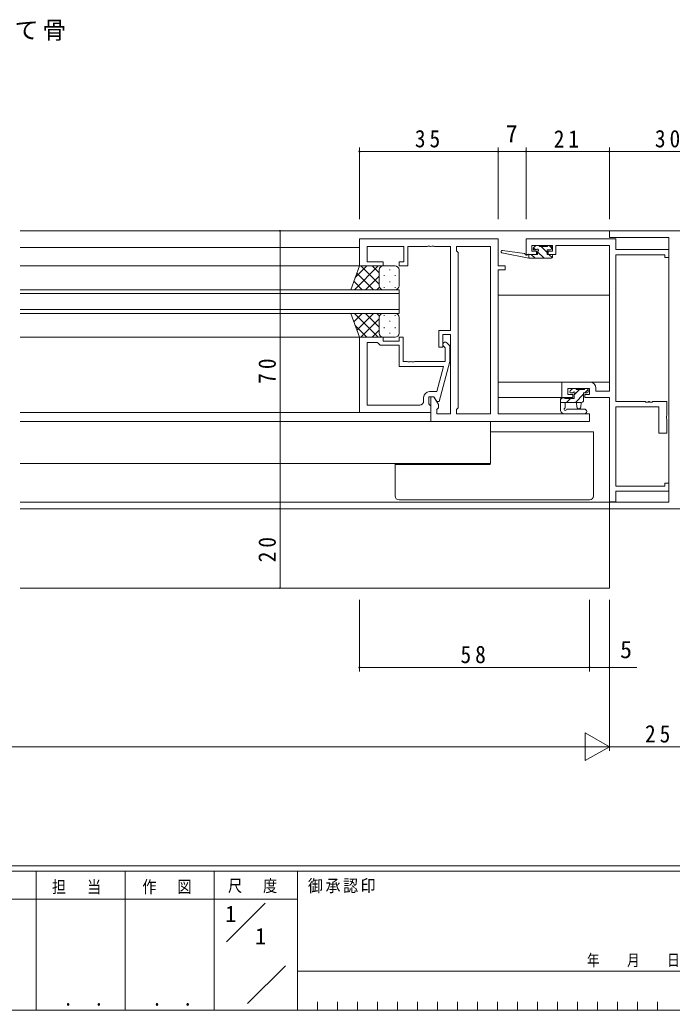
# Model space of a CAD drawing. Units: millimetres on the paper. Extents: x -397 to 397, y -282 to 282.
# Drawn here: x 139.5 to 304, y -282.1 to -32.5 of the extents above; entities that cross this region are included whole.
import ezdxf
from ezdxf.enums import TextEntityAlignment as Align

# ---------------------------------------------------------------- set-up
doc = ezdxf.new("R2010")
doc.units = ezdxf.units.MM
for name, color, linetype, lineweight in [('0-1_YKK_ZWAK', 7, 'Continuous', 18), ('0-3_YKK_11', 7, 'Continuous', 18), ('0-4_YKK_12', 2, 'Continuous', 18), ('0-5_YKK_13', 4, 'Continuous', 18), ('0-6_YKK_D', 6, 'Continuous', 18)]:
    doc.layers.add(name, color=color, linetype=linetype, lineweight=lineweight)
doc.layers.add('0-2_USER1', color=7, linetype='Continuous')
doc.styles.add('ＭＳ ゴシック', font='')
doc.styles.get('ＭＳ ゴシック').set_extended_font_data('MS Gothic')

msp = doc.modelspace()

# ---------------------------------------------------------------- linework, layer by layer
at = {"layer": '0-1_YKK_ZWAK'}
for p, q in [((376.092, -245.688), (-393.908, -245.688)), ((338.292, -247.088), (-393.908, -247.088)), ((143.692, -247.088), (143.692, -282.088)), ((166.092, -247.088), (166.092, -282.088)), ((188.492, -247.088), (188.492, -282.088)), ((209.492, -247.088), (209.492, -282.088)), ((189.476, -254.087), (121.292, -254.087)), ((189.476, -254.087), (209.492, -254.087)), ((191.662, -264.824), (201.355, -255.13)), ((196.964, -280.433), (206.488, -270.909)), ((209.492, -272.288), (310.291, -272.288)), ((214.532, -279.988), (214.532, -282.088)), ((219.572, -279.988), (219.572, -282.088)), ((224.612, -279.988), (224.612, -282.088)), ((229.652, -279.988), (229.652, -282.088)), ((234.692, -279.988), (234.692, -282.088)), ((239.732, -279.988), (239.732, -282.088)), ((244.772, -279.988), (244.772, -282.088)), ((249.812, -279.988), (249.812, -282.088)), ((254.852, -279.988), (254.852, -282.088)), ((259.892, -279.988), (259.892, -282.088)), ((264.932, -279.988), (264.932, -282.088)), ((269.972, -279.988), (269.972, -282.088)), ((275.012, -279.988), (275.012, -282.088)), ((280.052, -279.988), (280.052, -282.088)), ((285.092, -279.988), (285.092, -282.088)), ((290.132, -279.988), (290.132, -282.088)), ((295.172, -279.988), (295.172, -282.088)), ((300.211, -279.988), (300.211, -282.088)), ((-393.908, -282.088), (338.292, -282.088))]:
    msp.add_line(p, q, dxfattribs=at)
at = {"layer": '0-3_YKK_11'}
for p, q in [((288.12, -85.688), (288.12, -87.318)), ((318.12, -85.688), (288.12, -85.688)), ((288.12, -87.318), (303.12, -87.318)), ((303.12, -87.318), (303.12, -154.058)), ((225.12, -87.688), (260.12, -87.688)), ((225.12, -94.488), (225.12, -87.688)), ((227.05, -89.618), (227.05, -93.488)), ((236.32, -89.618), (227.05, -89.618)), ((236.32, -93.488), (236.32, -89.618)), ((237.32, -89.618), (237.32, -94.488)), ((242.162, -89.618), (237.32, -89.618)), ((242.345, -89.498), (242.162, -89.618)), ((242.895, -89.498), (242.345, -89.498)), ((243.078, -89.618), (242.895, -89.498)), ((243.162, -89.618), (243.078, -89.618)), ((243.345, -89.498), (243.162, -89.618)), ((243.895, -89.498), (243.345, -89.498)), ((244.078, -89.618), (243.895, -89.498)), ((248.12, -89.618), (244.078, -89.618)), ((248.12, -110.788), (248.12, -89.618)), ((249.62, -89.618), (258.19, -89.618)), ((249.62, -90.688), (249.62, -89.618)), ((258.19, -89.618), (258.19, -131.758)), ((258.19, -89.618), (258.19, -131.758)), ((260.12, -87.688), (260.12, -94.488)), ((267.12, -87.688), (267.12, -91.588)), ((289.75, -87.688), (267.12, -87.688)), ((268.62, -89.318), (273.82, -89.318)), ((268.62, -90.788), (268.62, -89.318)), ((273.82, -89.318), (273.82, -90.788)), ((274.62, -89.318), (288.12, -89.318)), ((274.62, -91.588), (274.62, -89.318)), ((288.12, -89.318), (288.12, -126.058)), ((289.75, -90.388), (289.75, -87.688)), ((250.05, -91.118), (249.62, -90.688)), ((250.05, -130.258), (250.05, -91.118)), ((267.12, -91.588), (269.72, -91.588)), ((269.72, -90.788), (268.62, -90.788)), ((269.72, -91.588), (269.72, -90.788)), ((272.72, -90.788), (272.72, -91.588)), ((273.82, -90.788), (272.72, -90.788)), ((272.72, -91.588), (274.62, -91.588)), ((303.12, -90.388), (289.75, -90.388)), ((289.75, -91.688), (302.12, -91.688)), ((289.75, -128.688), (289.75, -91.688)), ((302.12, -91.688), (302.12, -92.388)), ((303.12, -92.388), (303.12, -90.388)), ((231.12, -94.488), (225.12, -94.488)), ((227.05, -93.488), (231.12, -93.488)), ((231.12, -93.488), (231.12, -94.488)), ((235.12, -93.488), (236.32, -93.488)), ((235.12, -94.488), (235.12, -93.488)), ((237.32, -94.488), (235.12, -94.488)), ((260.12, -94.488), (261.82, -94.488)), ((261.82, -94.488), (261.82, -95.488)), ((302.12, -92.388), (303.12, -92.388)), ((260.12, -95.488), (260.12, -131.758)), ((261.82, -95.488), (260.12, -95.488)), ((245.12, -110.788), (248.12, -110.788)), ((245.12, -114.988), (245.12, -110.788)), ((246.12, -111.788), (246.12, -114.988)), ((248.12, -111.788), (246.12, -111.788)), ((248.12, -131.758), (248.12, -111.788)), ((231.12, -112.487), (225.12, -112.487)), ((225.12, -112.487), (225.12, -131.487)), ((227.05, -129.557), (227.05, -113.787)), ((227.05, -113.787), (229.62, -113.787)), ((227.05, -129.557), (227.05, -113.787)), ((229.62, -113.787), (229.82, -113.987)), ((229.82, -113.987), (230.32, -114.487)), ((230.32, -114.487), (235.12, -114.487)), ((231.12, -113.487), (231.12, -112.487)), ((235.12, -113.487), (231.12, -113.487)), ((235.12, -112.487), (235.12, -113.487)), ((236.12, -112.487), (235.12, -112.487)), ((235.12, -114.487), (235.12, -119.887)), ((236.12, -118.587), (236.12, -112.487)), ((246.296, -114.712), (246.72, -115.136)), ((247.92, -114.639), (247.144, -113.863)), ((247.92, -118.584), (247.92, -114.639)), ((246.12, -114.988), (245.12, -114.988)), ((246.72, -115.136), (246.72, -118.587)), ((237.162, -118.587), (236.12, -118.587)), ((237.345, -118.707), (237.162, -118.587)), ((237.895, -118.707), (237.345, -118.707)), ((238.078, -118.587), (237.895, -118.707)), ((238.162, -118.587), (238.078, -118.587)), ((238.345, -118.707), (238.162, -118.587)), ((238.895, -118.707), (238.345, -118.707)), ((239.078, -118.587), (238.895, -118.707)), ((246.72, -118.587), (239.078, -118.587)), ((245.213, -128.687), (247.92, -118.584)), ((235.12, -119.887), (246.328, -119.887)), ((246.328, -119.887), (244.64, -126.187)), ((276.12, -123.788), (276.12, -127.688)), ((283.22, -123.788), (276.12, -123.788)), ((244.64, -126.187), (242.82, -126.187)), ((277.62, -125.418), (283.09, -125.418)), ((277.62, -126.888), (277.62, -125.418)), ((278.92, -126.888), (277.62, -126.888)), ((278.92, -127.688), (278.92, -126.888)), ((281.92, -126.888), (281.92, -127.688)), ((283.09, -126.888), (281.92, -126.888)), ((283.09, -125.418), (283.09, -126.888)), ((284.72, -126.058), (284.72, -125.288)), ((288.12, -126.058), (284.72, -126.058)), ((240.32, -129.557), (227.05, -129.557)), ((241.32, -127.687), (241.32, -128.557)), ((242.62, -127.487), (243.92, -127.487)), ((242.62, -129.287), (242.62, -127.487)), ((242.82, -129.487), (242.62, -129.287)), ((243.12, -129.787), (242.82, -129.487)), ((243.12, -127.488), (243.92, -127.488)), ((243.12, -133.688), (243.12, -127.488)), ((243.12, -131.487), (243.12, -129.787)), ((243.92, -127.487), (244.613, -128.687)), ((243.92, -127.488), (245.05, -129.445)), ((244.613, -128.687), (245.213, -128.687)), ((245.05, -129.445), (245.05, -130.258)), ((276.12, -127.688), (278.92, -127.688)), ((281.92, -127.688), (288.12, -127.688)), ((288.12, -127.688), (288.12, -153.988)), ((297.162, -128.688), (289.75, -128.688)), ((297.345, -128.808), (297.162, -128.688)), ((297.895, -128.808), (297.345, -128.808)), ((298.078, -128.688), (297.895, -128.808)), ((298.162, -128.688), (298.078, -128.688)), ((298.345, -128.808), (298.162, -128.688)), ((298.895, -128.808), (298.345, -128.808)), ((299.078, -128.688), (298.895, -128.808)), ((302.62, -128.688), (299.078, -128.688)), ((302.62, -132.229), (302.62, -128.688)), ((225.12, -131.487), (243.12, -131.487)), ((245.05, -130.258), (244.62, -130.688)), ((244.62, -130.688), (244.62, -131.758)), ((244.62, -131.758), (248.12, -131.758)), ((249.62, -130.688), (250.05, -130.258)), ((249.62, -131.758), (249.62, -130.688)), ((258.19, -131.758), (249.62, -131.758)), ((260.12, -131.758), (283.12, -131.758)), ((283.12, -131.758), (283.12, -133.688)), ((289.75, -129.988), (300.62, -129.988)), ((289.75, -149.988), (289.75, -129.988)), ((300.62, -129.988), (300.62, -136.688)), ((302.5, -132.413), (302.62, -132.229)), ((283.12, -133.688), (243.12, -133.688)), ((302.5, -132.963), (302.5, -132.413)), ((302.62, -133.146), (302.5, -132.963)), ((302.62, -136.688), (302.62, -133.146)), ((300.62, -136.688), (302.62, -136.688)), ((302.12, -149.288), (302.12, -149.988)), ((303.12, -149.288), (302.12, -149.288)), ((303.12, -151.288), (303.12, -149.288)), ((302.12, -149.988), (289.75, -149.988)), ((289.75, -151.288), (303.12, -151.288)), ((289.75, -153.988), (289.75, -151.288)), ((288.12, -153.988), (289.75, -153.988)), ((288.12, -154.058), (288.12, -155.688)), ((303.12, -154.058), (288.12, -154.058)), ((288.12, -155.688), (313.12, -155.688))]:
    msp.add_line(p, q, dxfattribs=at)
for centre, radius, start, end in [((246.72, -114.287), 0.6, 44.99999, 225.00001), ((283.22, -125.288), 1.5, 0.00001, 89.99999), ((242.82, -127.687), 1.5, 90.00001, 179.99999), ((240.32, -128.557), 1, 270.00001, 359.99999)]:
    msp.add_arc(centre, radius, start, end, dxfattribs=at)
at = {"layer": '0-4_YKK_12'}
for p, q in [((139.62, -85.688), (288.42, -85.688)), ((139.62, -89.888), (225.12, -89.888)), ((225.62, -94.488), (139.62, -94.488)), ((235.121, -100.489), (139.62, -100.489)), ((139.62, -101.489), (235.121, -101.489)), ((235.121, -106.489), (235.121, -100.489)), ((260.12, -101.888), (288.12, -101.888)), ((235.121, -105.489), (139.62, -105.489)), ((139.62, -106.489), (235.121, -106.489)), ((139.62, -112.487), (225.42, -112.487)), ((288.12, -123.788), (260.12, -123.788)), ((260.12, -127.688), (276.42, -127.688)), ((139.62, -131.488), (242.82, -131.488)), ((139.62, -133.688), (243.558, -133.688)), ((258.19, -133.688), (258.19, -144.287)), ((139.62, -144.287), (258.19, -144.287)), ((139.62, -154.058), (288.12, -154.058)), ((288.12, -154.058), (288.12, -175.688)), ((139.62, -155.688), (288.42, -155.688)), ((139.62, -175.688), (288.12, -175.688))]:
    msp.add_line(p, q, dxfattribs=at)
at = {"layer": '0-5_YKK_13'}
for p, q in [((269.508, -89.476), (269.008, -89.976)), ((270.32, -89.388), (269.72, -89.388)), ((272.52, -89.588), (270.52, -89.588)), ((272.42, -91.108), (270.9, -89.588)), ((273.22, -89.388), (272.72, -89.388)), ((273.52, -89.963), (272.945, -89.388)), ((273.52, -90.188), (273.52, -89.688)), ((267.822, -92.588), (261.061, -91.181)), ((266.708, -91.414), (261.166, -90.591)), ((267.822, -91.588), (267.735, -91.574)), ((267.822, -92.588), (267.822, -91.588)), ((270.02, -91.588), (267.822, -91.588)), ((269.409, -92.588), (268.409, -91.588)), ((269.554, -90.488), (269.025, -89.958)), ((269.22, -90.488), (269.559, -90.488)), ((270.02, -90.949), (270.02, -91.588)), ((271.654, -92.588), (270.02, -90.953)), ((272.42, -90.488), (273.22, -90.488)), ((272.42, -91.588), (272.42, -90.488)), ((273.52, -91.588), (272.42, -91.588)), ((273.768, -92.456), (272.9, -91.588)), ((273.82, -92.288), (273.82, -91.888)), ((222.977, -100.489), (225.12, -94.489)), ((229.852, -94.489), (223.852, -100.489)), ((227.023, -94.489), (224.062, -97.449)), ((225.12, -94.489), (231.12, -94.489)), ((230.12, -99.109), (225.5, -94.489)), ((230.12, -96.28), (228.328, -94.489)), ((234.12, -94.489), (231.12, -94.489)), ((273.52, -92.588), (267.822, -92.588)), ((228.671, -100.489), (224.475, -96.293)), ((230.12, -97.049), (226.68, -100.489)), ((230.12, -95.489), (230.12, -99.089)), ((230.12, -95.889), (230.12, -99.489)), ((231.341, -96.824), (231.341, -97.024)), ((232.756, -95.409), (232.756, -95.609)), ((234.171, -96.824), (234.171, -97.024)), ((235.12, -99.489), (235.12, -95.489)), ((225.843, -100.489), (223.731, -98.377)), ((230.176, -99.821), (229.508, -100.489)), ((232.756, -98.439), (232.756, -98.639)), ((231.12, -100.489), (222.977, -100.489)), ((231.12, -100.489), (234.12, -100.489)), ((231.341, -99.854), (231.341, -100.054)), ((234.171, -99.854), (234.171, -100.054)), ((222.977, -106.489), (231.12, -106.489)), ((222.977, -106.489), (225.12, -112.489)), ((225.843, -106.489), (223.731, -108.6)), ((229.852, -112.489), (223.852, -106.489)), ((228.671, -106.489), (224.475, -110.684)), ((230.12, -109.928), (226.68, -106.489)), ((230.177, -107.157), (229.508, -106.489)), ((231.12, -106.489), (234.12, -106.489)), ((231.341, -107.124), (231.341, -106.924)), ((234.171, -107.124), (234.171, -106.924)), ((227.023, -112.489), (224.062, -109.528)), ((230.12, -107.868), (225.5, -112.489)), ((230.12, -111.089), (230.12, -107.489)), ((230.12, -111.489), (230.12, -107.889)), ((232.756, -108.539), (232.756, -108.339)), ((235.12, -107.489), (235.12, -111.489)), ((230.12, -110.697), (228.328, -112.489)), ((231.341, -110.154), (231.341, -109.954)), ((232.756, -111.569), (232.756, -111.369)), ((234.171, -110.154), (234.171, -109.954)), ((225.12, -112.489), (231.12, -112.489)), ((234.12, -112.489), (231.12, -112.489)), ((278.708, -125.506), (278.208, -126.006)), ((278.42, -126.518), (278.759, -126.518)), ((279.52, -125.418), (278.92, -125.418)), ((280.612, -125.618), (279.22, -127.01)), ((279.22, -126.979), (279.22, -127.918)), ((281.62, -126.855), (279.557, -128.918)), ((281.82, -125.618), (279.72, -125.618)), ((281.62, -126.518), (282.52, -126.518)), ((281.62, -128.418), (281.62, -126.518)), ((282.814, -125.661), (281.957, -126.518)), ((282.52, -125.418), (282.02, -125.418)), ((282.82, -126.218), (282.82, -125.718)), ((276.267, -127.718), (275.82, -128.165)), ((275.82, -128.018), (275.82, -130.98)), ((275.82, -128.918), (281.12, -128.918)), ((276.72, -127.718), (276.12, -127.718)), ((279.22, -127.918), (276.92, -127.918)), ((277.02, -130.098), (277.02, -128.918)), ((278.312, -127.918), (277.312, -128.918)), ((279.82, -128.918), (279.922, -130.062)), ((281.02, -128.918), (280.918, -130.062)), ((276.435, -131.72), (276.004, -131.368)), ((276.625, -131.788), (281.803, -131.788)), ((277.556, -130.588), (281.803, -130.588)), ((283.12, -136.288), (258.19, -136.288)), ((284.12, -136.288), (283.12, -136.288)), ((284.12, -152.488), (284.12, -136.288)), ((234.12, -144.588), (234.12, -144.287)), ((258.12, -144.588), (235.12, -144.588)), ((258.002, -144.512), (257.981, -144.287)), ((258.022, -144.588), (258.002, -144.512)), ((258.12, -144.287), (258.12, -144.588)), ((235.12, -153.488), (283.12, -153.488))]:
    msp.add_line(p, q, dxfattribs=at)
msp.add_lwpolyline([(235.12, -144.588), (234.12, -144.588), (234.12, -152.488)], dxfattribs=at)
for centre, radius, start, end in [((269.72, -89.688), 0.3, 90, 135), ((270.32, -89.588), 0.2, 0, 90), ((272.72, -89.588), 0.2, 90, 180), ((273.22, -89.688), 0.3, 0, 90), ((261.122, -90.888), 0.3, 81.55064, 258.25019), ((266.664, -91.711), 0.3, 21.55064, 81.55064), ((267.222, -91.491), 0.3, 201.55064, 320.80246), ((267.687, -91.87), 0.3, 80.80246, 140.80246), ((269.22, -90.188), 0.3, 135, 270), ((269.559, -90.188), 0.3, 270, 326.94427), ((270.02, -90.488), 0.25, 303.05573, 146.94427), ((270.32, -90.949), 0.3, 123.05573, 180), ((273.22, -90.188), 0.3, 270, 0), ((273.52, -91.888), 0.3, 0, 90), ((273.52, -92.288), 0.3, 270, 0), ((231.12, -95.489), 1, 90, 180), ((231.12, -95.489), 1, 90, 180), ((234.12, -95.489), 1, 360, 90), ((231.12, -99.489), 1, 180, 270), ((231.12, -99.489), 1, 180, 270), ((234.12, -99.489), 1, 270, 360), ((231.12, -107.489), 1, 90, 180), ((231.12, -107.489), 1, 90, 180), ((234.12, -107.489), 1, 360, 90), ((231.12, -111.489), 1, 180, 270), ((231.12, -111.489), 1, 180, 270), ((234.12, -111.489), 1, 270, 360), ((278.42, -126.218), 0.3, 135, 270), ((278.92, -125.718), 0.3, 90, 135), ((278.759, -126.218), 0.3, 270, 326.94427), ((279.22, -126.518), 0.25, 303.05573, 146.94427), ((279.52, -126.979), 0.3, 123.05573, 180), ((279.52, -125.618), 0.2, 0, 90), ((282.02, -125.618), 0.2, 90, 180), ((282.52, -125.718), 0.3, 0, 90), ((282.52, -126.218), 0.3, 270, 0), ((276.12, -128.018), 0.3, 90, 180), ((276.72, -127.918), 0.2, 0, 90), ((281.12, -128.418), 0.5, 270, 0), ((276.32, -130.98), 0.5, 180, 230.76546), ((276.625, -131.488), 0.3, 230.76546, 270), ((277.02, -130.618), 0.3, 120, 333.25632), ((276.72, -130.098), 0.3, 300, 0), ((277.556, -130.888), 0.3, 90, 153.25632), ((280.42, -130.018), 0.5, 185.09207, 354.90793), ((281.803, -131.188), 0.6, 270, 90), ((235.12, -152.488), 1, 180, 270), ((283.12, -152.488), 1, 270, 0)]:
    msp.add_arc(centre, radius, start, end, dxfattribs=at)
at = {"layer": '0-6_YKK_D'}
for p, q in [((225.12, -82.688), (225.12, -64.688)), ((260.12, -82.688), (260.12, -64.688)), ((260.12, -82.688), (260.12, -64.688)), ((267.12, -82.688), (267.12, -64.688)), ((267.12, -82.688), (267.12, -64.688)), ((288.12, -82.688), (288.12, -64.688)), ((288.12, -82.688), (288.12, -64.688)), ((225.12, -65.688), (260.12, -65.688)), ((267.12, -65.688), (260.12, -65.688)), ((288.12, -65.688), (267.12, -65.688)), ((288.12, -65.688), (318.12, -65.688)), ((222.12, -85.688), (204.12, -85.688)), ((205.12, -155.688), (205.12, -85.688)), ((222.12, -155.688), (204.12, -155.688)), ((222.12, -155.688), (204.12, -155.688)), ((205.12, -155.688), (205.12, -175.688)), ((222.12, -175.688), (204.12, -175.688)), ((225.12, -178.688), (225.12, -196.688)), ((283.12, -178.688), (283.12, -196.688)), ((283.12, -178.688), (283.12, -196.688)), ((288.12, -178.688), (288.12, -196.688)), ((288.12, -178.688), (288.12, -216.688)), ((288.12, -178.688), (288.12, -216.688)), ((283.12, -195.688), (225.12, -195.688)), ((283.12, -195.688), (288.12, -195.688)), ((288.12, -195.688), (295.02, -195.688)), ((282.058, -212.188), (282.058, -219.188)), ((288.12, -215.688), (282.058, -212.188)), ((281.12, -215.688), (-4.88, -215.688)), ((288.12, -215.688), (275.995, -215.688)), ((288.12, -215.688), (282.058, -219.188)), ((313.12, -215.688), (288.12, -215.688))]:
    msp.add_line(p, q, dxfattribs=at)
for centre, start, end in [((225.12, -65.688), 0, 180), ((225.12, -65.688), 180, 0), ((260.12, -65.688), 0, 180), ((260.12, -65.688), 0, 180), ((260.12, -65.688), 180, 0), ((260.12, -65.688), 180, 0), ((267.12, -65.688), 0, 180), ((267.12, -65.688), 0, 180), ((267.12, -65.688), 180, 0), ((267.12, -65.688), 180, 0), ((288.12, -65.688), 0, 180), ((288.12, -65.688), 0, 180), ((288.12, -65.688), 180, 0), ((288.12, -65.688), 180, 0), ((205.12, -85.688), 90, 270), ((205.12, -85.688), 270, 90), ((205.12, -155.688), 90, 270), ((205.12, -155.688), 90, 270), ((205.12, -155.688), 270, 90), ((205.12, -155.688), 270, 90), ((205.12, -175.688), 90, 270), ((205.12, -175.688), 270, 90), ((225.12, -195.688), 0, 180), ((225.12, -195.688), 180, 0), ((283.12, -195.688), 0, 180), ((283.12, -195.688), 0, 180), ((283.12, -195.688), 180, 0), ((283.12, -195.688), 180, 0), ((288.12, -195.688), 0, 180), ((288.12, -195.688), 180, 0)]:
    msp.add_arc(centre, 0.106, start, end, dxfattribs=at)

# ---------------------------------------------------------------- texts
at = {"layer": '0-1_YKK_ZWAK', "attachment_point": 7, "style": 'ＭＳ ゴシック'}
for s, insert, char_height in [('\\T1.24;\\W0.85;担\\~\\~当', (147.646, -252.868), 3.079), ('\\T1.24;\\W0.85;作\\~\\~図', (170.412, -252.85), 3.079), ('\\T1.24;\\W0.85;尺\\~\\~度', (192.004, -252.625), 3.079), ('\\T1.17;\\W0.9;御承認印', (212.159, -252.62), 3.079), ('\\T1.28;\\W0.8;年\\~\\~\\~月\\~\\~\\~日', (282.468, -271.257), 2.903), ('\\T1.24;\\W0.85;\\~．\\~．', (148.147, -281.034), 3.592), ('\\T1.24;\\W0.85;\\~．\\~．', (170.547, -281.034), 3.592)]:
    msp.add_mtext(s, dxfattribs=dict(at, insert=insert, char_height=char_height))
at = {"layer": '0-2_USER1', "style": 'ＭＳ ゴシック'}
for p in [(191.292, -261.087), (198.825, -266.687)]:
    msp.add_text('1', height=4.106, dxfattribs=at).set_placement(p, align=Align.BOTTOM_LEFT)
at = {"layer": '0-2_USER1', "insert": (131.206, -37.736), "char_height": 4.399, "attachment_point": 7, "style": 'ＭＳ ゴシック'}
msp.add_mtext('\\T1.17;たて骨', dxfattribs=at)
at = {"layer": '0-6_YKK_D', "color": 7, "style": 'ＭＳ ゴシック'}
for s, p in [('7', (262.02, -64.688)), ('5', (290.82, -194.688))]:
    msp.add_text(s, height=4.399, dxfattribs=at).set_placement(p, align=Align.BOTTOM_LEFT)
at = {"layer": '0-6_YKK_D', "color": 7, "char_height": 4.399, "attachment_point": 7, "style": 'ＭＳ ゴシック'}
for s, insert in [('\\T1.37;\\W0.9;35', (239.1, -64.688)), ('\\T1.37;\\W0.9;21', (274.1, -64.688)), ('\\T1.37;\\W0.9;30', (299.6, -64.688)), ('\\T1.37;\\W0.9;58', (250.6, -194.688)), ('\\T1.37;\\W0.9;25', (297.1, -214.688))]:
    msp.add_mtext(s, dxfattribs=dict(at, insert=insert))
at = {"layer": '0-6_YKK_D', "color": 7, "char_height": 4.399, "attachment_point": 7, "rotation": 90, "style": 'ＭＳ ゴシック'}
for s, insert in [('\\T1.37;\\W0.9;70', (204.12, -124.208)), ('\\T1.37;\\W0.9;20', (204.12, -169.208))]:
    msp.add_mtext(s, dxfattribs=dict(at, insert=insert))

doc.saveas('drawing.dxf')
